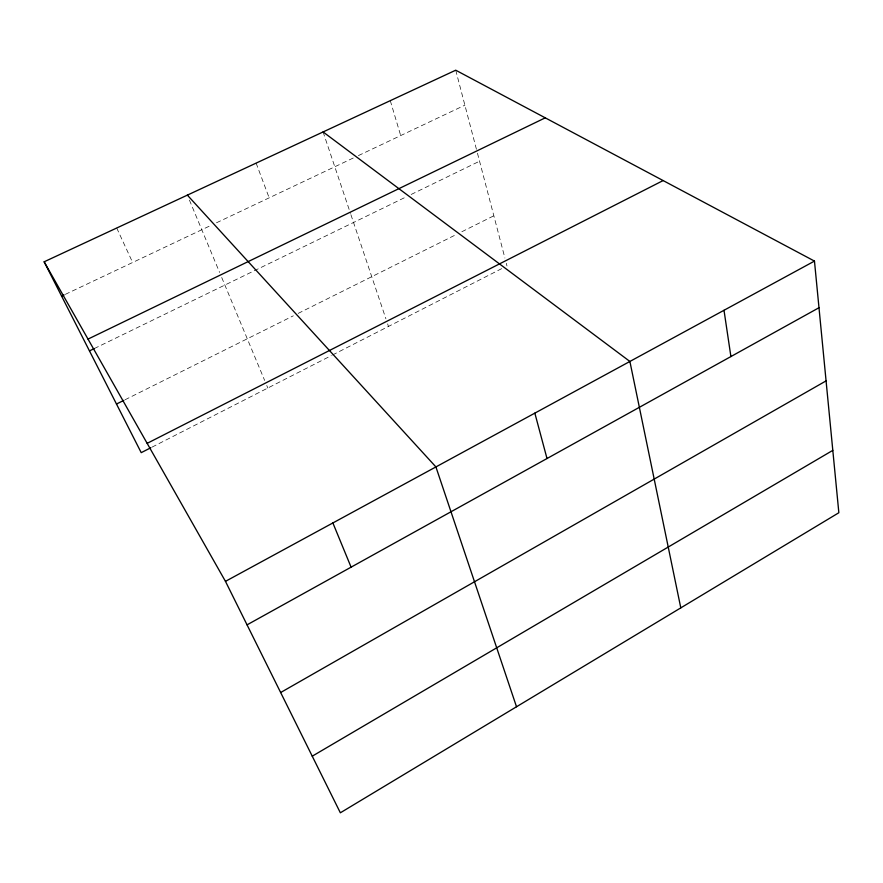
<?xml version="1.0" encoding="UTF-8"?>
<svg xmlns="http://www.w3.org/2000/svg" width="883" height="883" viewBox="0 0 883 883"><rect width="100%" height="100%" fill="white"/><g stroke="black" fill="none" stroke-linecap="round" stroke-linejoin="round"><path stroke-width="0.66" stroke-dasharray="4.42 3.31" d="M152.086 447.107L331.302 355.628M332.516 354.999L502.096 268.432M125.066 399.756L293.322 315.816M298.167 313.399L456.93 234.205M461.853 231.743L493.84 215.783M94.36 348.52L406.29 196.832M411.202 194.448L479.557 161.203M65.342 294.348L211.6 225.099M216.49 222.781L353.443 157.936M358.421 155.585L464.888 105.176M116.722 228.013L132.638 262.494M189.426 200.077L219.624 272.483M221.721 277.516L264.657 380.452M266.765 385.507L267.825 388.034M256.125 163.123L269.16 197.847M323.09 131.942L350.485 213.421M350.915 214.712L385.904 318.785M387.615 323.884L388.476 326.434M390.286 100.662L400.694 135.574M455.727 70.198L477.107 151.865M477.46 153.201L504.899 258.024M506.279 263.311L506.974 265.949"/><path stroke-width="1.32" d="M312.251 756.179L832.801 450.363M280.651 692.526L826.08 380.882M247.063 624.844L818.982 307.726M225.463 581.356L814.468 261.092L838.85 512.736L340.352 812.802L225.463 581.356L44.15 261.798L455.727 70.198L814.468 261.092M150.883 447.725L141.214 452.659L44.15 261.798M147.163 443.343L663.133 180.562M116.479 404.039L123.841 400.363M89.47 350.904L94.36 348.52M88.013 339.105L545.241 117.836M61.6 296.125L64.095 294.944M323.09 131.942L629.888 361.456L680.793 607.879M187.362 195.132L435.915 466.919L516.511 706.764M332.88 522.946L351.092 567.162M534.844 413.134L547.007 458.531M724.005 310.286L730.903 356.566"/></g></svg>
